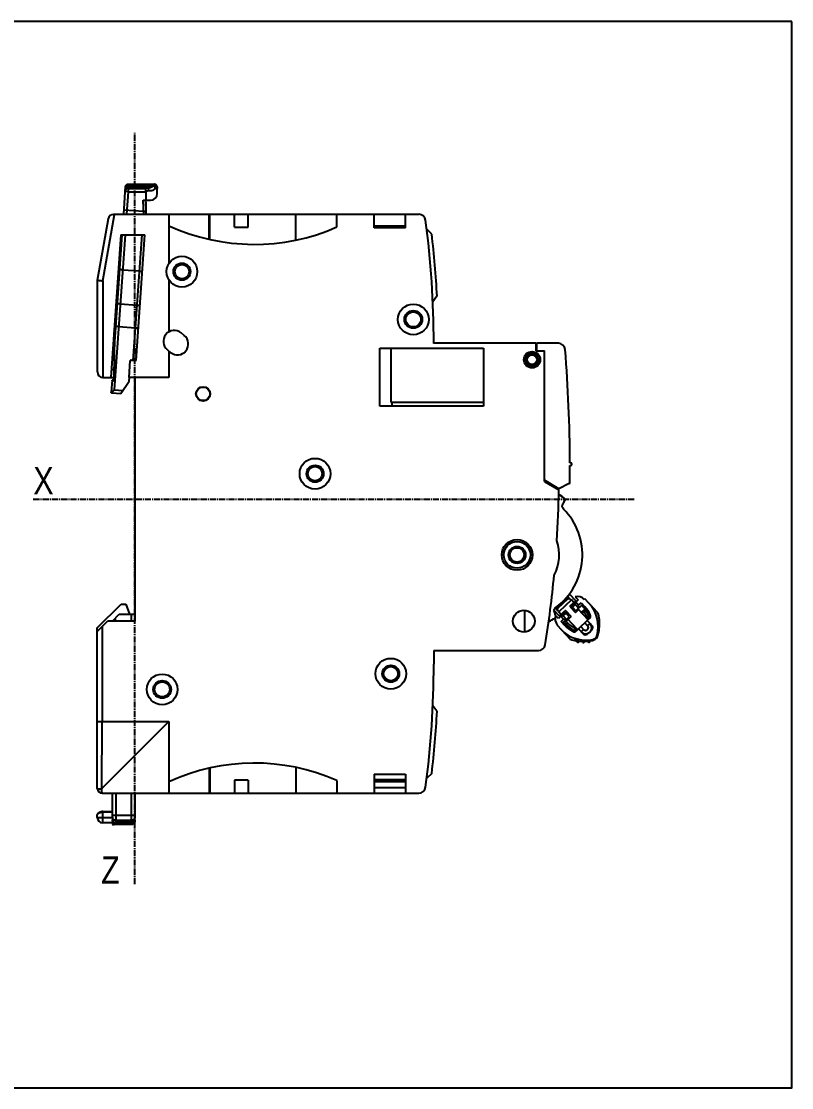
# Model space of a CAD drawing. Extents: x -77 to 255, y -304 to -148.
# Drawn here: x 142.2 to 255, y -304.1 to -147.9 of the extents above; entities that cross this region are included whole.
import ezdxf

# ---------------------------------------------------------------- set-up
doc = ezdxf.new("R2010")
doc.units = 0
doc.header["$LTSCALE"] = 1.21
doc.header["$MEASUREMENT"] = 0
doc.linetypes.add('AXES2', pattern=[1.125, 0.75, -0.125, 0.125, -0.125])
doc.layers.get('0').update_dxf_attribs({"linetype": 'CONTINUOUS'})
doc.layers.add('AXE', color=80, linetype='AXES2')
doc.styles.get("Standard").update_dxf_attribs({"font": 'txt', "width": 0.8})

msp = doc.modelspace()

# ---------------------------------------------------------------- linework, layer by layer
for p, q in [((157.84, -171.8), (157.85, -171.78)), ((157.84, -171.94), (157.85, -171.8)), ((157.85, -171.78), (160.22, -171.78)), ((157.85, -171.8), (160.23, -171.8)), ((160.23, -171.8), (161.68, -171.8)), ((161.68, -171.93), (161.68, -171.8)), ((157.16, -176.2), (157.45, -172.15)), ((157.8, -172.9), (157.4, -172.87)), ((157.8, -172.9), (157.56, -176.2)), ((157.8, -172.41), (160.31, -172.41)), ((157.8, -172.9), (160.42, -172.9)), ((157.81, -172.32), (157.83, -172.03)), ((157.81, -172.33), (157.81, -172.32)), ((157.81, -172.33), (160.46, -172.33)), ((157.83, -171.95), (157.84, -171.94)), ((157.83, -172.03), (157.83, -171.95)), ((157.83, -171.95), (161.49, -171.95)), ((157.83, -172.03), (161.39, -172.03)), ((160.42, -172.9), (160.42, -174.15)), ((160.63, -172.35), (160.55, -172.34)), ((160.55, -172.34), (160.55, -172.34)), ((160.75, -172.36), (160.75, -172.36)), ((162.08, -173.15), (162.08, -172.24)), ((160.02, -174.15), (161.08, -174.15)), ((160.45, -175.72), (160.42, -174.15)), ((154.11, -185.97), (155.82, -176.22)), ((155.69, -176.2), (200.4, -176.2)), ((155.82, -176.22), (155.82, -176.2)), ((157.21, -175.52), (160.05, -175.72)), ((160.05, -175.72), (160.45, -175.72)), ((163.8, -176.2), (163.8, -183.39)), ((169.7, -179.87), (169.7, -176.2)), ((169.8, -179.89), (169.8, -176.2)), ((173.4, -178.1), (173.4, -176.2)), ((175.4, -178.1), (175.4, -176.2)), ((182.4, -179.97), (182.4, -176.2)), ((188.4, -178.05), (188.4, -176.2)), ((193.85, -178.2), (193.85, -176.2)), ((198.45, -178.2), (198.45, -176.2)), ((154.89, -176.87), (153.3, -185.9)), ((193.85, -177.9), (198.45, -177.9)), ((156.76, -179.2), (155.3, -200.1)), ((157.36, -179.2), (155.77, -201.93)), ((155.86, -194.9), (156.95, -179.2)), ((156.76, -179.2), (160.26, -179.2)), ((158.57, -197.6), (159.86, -179.2)), ((158.98, -197.6), (160.26, -179.2)), ((173.4, -178.1), (175.4, -178.1)), ((198.45, -178.2), (193.85, -178.2)), ((202.3, -179.09), (201.56, -178.4)), ((156.83, -181), (156.64, -181)), ((157, -184.33), (159.49, -184.5)), ((163.8, -185.8), (163.8, -193.41)), ((153.3, -185.9), (153.3, -199.29)), ((154.11, -185.97), (154.12, -200.1)), ((203.07, -188.2), (202.46, -189)), ((156.65, -189.31), (159.14, -189.49)), ((156.41, -192.66), (158.91, -192.83)), ((166.04, -193.94), (165.57, -193.57)), ((217.6, -195.1), (202.6, -195.1)), ((217.6, -196.2), (217.6, -195.1)), ((220.85, -195.1), (217.7, -195.1)), ((217.7, -196.2), (217.7, -195.1)), ((163.57, -196.06), (164.04, -196.44)), ((163.8, -196.25), (163.8, -200.1)), ((194.7, -204.3), (194.7, -195.8)), ((194.7, -195.8), (209.9, -195.8)), ((196.3, -195.8), (196.3, -203.7)), ((209.9, -195.8), (209.9, -204.3)), ((217.6, -196.2), (218.8, -196.2)), ((218.8, -215.32), (218.8, -196.2)), ((157.95, -200.1), (158.13, -197.6)), ((158.98, -197.6), (158.13, -197.6)), ((158.28, -197.55), (158.98, -197.6)), ((155.79, -198.87), (155.7, -200.1)), ((154.12, -200.1), (155.77, -200.1)), ((155.46, -200.5), (155.34, -202.26)), ((156.74, -202.46), (157.96, -200.65)), ((158.8, -200.1), (157.95, -200.1)), ((157.96, -200.65), (158, -200.1)), ((158.8, -200.1), (158.8, -235.8)), ((163.8, -200.1), (158.8, -200.1)), ((155.43, -202.36), (155.43, -202.37)), ((155.43, -202.37), (156.74, -202.46)), ((155.77, -201.93), (157.04, -202.02)), ((209.9, -204.3), (194.7, -204.3)), ((196.3, -203.7), (209.9, -203.7)), ((196.5, -204.3), (196.5, -203.7)), ((222.65, -212.6), (222.55, -212.6)), ((222.55, -213), (222.65, -213)), ((220.92, -216.4), (218.8, -215.17)), ((218.8, -215.32), (220.93, -216.55)), ((220.65, -216.39), (220.65, -216.24)), ((222.43, -215.66), (220.92, -216.4)), ((221.87, -217.93), (220.92, -217.2)), ((220.78, -233.92), (222.26, -232.53)), ((222.76, -232.68), (220.91, -234.42)), ((222.26, -232.53), (222.05, -232.3)), ((222.17, -232.14), (222.52, -232.51)), ((222.44, -231.79), (223.4, -232.81)), ((223.13, -233.07), (222.76, -232.68)), ((223.77, -232.69), (222.93, -233.48)), ((223.33, -232.23), (223.77, -232.69)), ((224.67, -232.62), (224.74, -232.55)), ((226.65, -234.58), (224.74, -232.55)), ((153.3, -236.8), (156.8, -233.3)), ((156.8, -233.3), (157.47, -233.3)), ((157.47, -233.3), (158, -234.8)), ((215.9, -234.2), (215.9, -237.4)), ((220.17, -234.2), (221, -235.08)), ((220.44, -233.84), (220.75, -234.18)), ((220.58, -233.71), (220.78, -233.92)), ((221, -235.08), (221.82, -234.31)), ((222.71, -235.11), (221.96, -234.31)), ((222.58, -233.72), (223.34, -234.52)), ((222.59, -233.58), (223.4, -232.81)), ((223.33, -233.37), (222.92, -233.76)), ((223.4, -234.27), (222.92, -233.76)), ((223.34, -234.52), (223.79, -234.1)), ((223.39, -233.46), (223.8, -233.89)), ((223.4, -233.03), (223.81, -233.47)), ((223.4, -234.27), (224.38, -233.34)), ((223.69, -234), (225.2, -235.6)), ((223.8, -233.89), (223.81, -233.47)), ((223.81, -233.47), (224.18, -233.13)), ((224.18, -233.13), (224.74, -233.72)), ((224.21, -234.54), (224.78, -234)), ((224.27, -233.45), (224.63, -233.83)), ((224.31, -234.65), (224.79, -234.19)), ((224.63, -233.83), (224.74, -233.72)), ((153.3, -237.3), (154.8, -235.8)), ((158.8, -235.8), (154.8, -235.8)), ((155.5, -235.8), (156.5, -234.8)), ((155.9, -235.4), (155.9, -235.8)), ((156.5, -234.8), (158.8, -234.8)), ((158.3, -235.8), (158.3, -234.8)), ((220.86, -235.43), (220.42, -234.98)), ((221.69, -234.64), (220.86, -235.43)), ((220.91, -234.42), (221.28, -234.82)), ((221.63, -235.53), (221.22, -235.09)), ((221.27, -235.87), (221.63, -235.53)), ((221.83, -236.47), (221.27, -235.87)), ((221.47, -236.09), (222.46, -235.16)), ((221.98, -234.65), (221.56, -235.04)), ((222.06, -235.54), (221.63, -235.53)), ((222.06, -235.54), (221.64, -235.1)), ((222.71, -235.11), (221.77, -236.01)), ((222.46, -235.16), (221.98, -234.65)), ((221.98, -235.8), (222.26, -236.1)), ((223.67, -237.04), (222.17, -235.44)), ((225.39, -235.42), (223.49, -237.21)), ((225, -235.38), (225.1, -235.28)), ((225.78, -236.43), (225.09, -235.7)), ((153.3, -260.31), (153.3, -236.8)), ((153.99, -236.61), (153.99, -250.5)), ((220.74, -236.33), (220.67, -236.4)), ((220.67, -236.4), (222.58, -238.43)), ((221.94, -236.37), (221.58, -235.99)), ((221.77, -236.01), (222.05, -236.3)), ((221.83, -236.47), (221.94, -236.37)), ((222.05, -236.3), (222.26, -236.1)), ((223.36, -236.92), (223.47, -236.82)), ((223.78, -236.93), (224.47, -237.66)), ((224.15, -236.59), (224.56, -237.03)), ((224.2, -237.37), (224.56, -237.03)), ((225.14, -236.48), (224.73, -236.04)), ((225.14, -236.48), (225.51, -236.14)), ((225.85, -236.86), (225.75, -236.73)), ((222.58, -238.43), (222.84, -238.52)), ((222.84, -238.52), (223.45, -238.67)), ((223.57, -238.81), (223.29, -238.51)), ((223.9, -238.76), (223.87, -238.73)), ((223.9, -238.76), (223.91, -238.75)), ((223.91, -238.75), (224.28, -238.78)), ((224.33, -238.82), (224.2, -238.69)), ((224.37, -238.87), (224.26, -238.75)), ((224.7, -238.82), (224.63, -238.75)), ((224.7, -238.82), (224.72, -238.78)), ((224.72, -238.78), (225.11, -238.75)), ((224.9, -237.76), (224.77, -237.65)), ((225.17, -238.81), (225.07, -238.71)), ((225.1, -238.74), (225.07, -238.71)), ((225.1, -238.74), (225.17, -238.81)), ((225.49, -238.77), (225.41, -238.68)), ((225.49, -238.77), (225.53, -238.69)), ((225.53, -238.69), (225.87, -238.62)), ((225.91, -238.48), (225.87, -238.62)), ((226.51, -237.91), (226.66, -237.88)), ((202.6, -240.1), (217.95, -240.1)), ((202.6, -240.1), (202.6, -242.11)), ((203.07, -249), (202.46, -248.2)), ((153.98, -260.32), (153.99, -250.5)), ((163.8, -250.5), (153.98, -260.32)), ((153.99, -250.5), (163.8, -250.5)), ((163.8, -250.5), (163.8, -261)), ((169.7, -257.34), (169.7, -261)), ((169.8, -257.31), (169.8, -261)), ((182.4, -257.23), (182.4, -261)), ((175.4, -259.1), (173.4, -259.1)), ((173.4, -259.1), (173.4, -261)), ((175.4, -259.1), (175.4, -261)), ((188.4, -259.15), (188.4, -261)), ((193.85, -258.2), (198.45, -258.2)), ((193.85, -258.2), (193.85, -261)), ((193.85, -259), (198.45, -259)), ((193.85, -259.3), (198.45, -259.3)), ((198.45, -258.2), (198.45, -261)), ((202.3, -258.12), (201.56, -258.8)), ((198.45, -260.2), (193.85, -260.2)), ((153.99, -261), (200.4, -261)), ((155.5, -264.52), (155.5, -261)), ((156, -261), (156, -265.41)), ((158.3, -265.03), (158.3, -261)), ((158.8, -261), (158.8, -264.52)), ((154.1, -263.7), (155.5, -263.7)), ((154.1, -265.35), (154.1, -263.7)), ((155.5, -263.8), (154.1, -263.8)), ((153.3, -264.55), (153.3, -264.15)), ((153.3, -264.55), (155.5, -264.55)), ((155.5, -265.35), (154.1, -265.35)), ((155.5, -264.22), (158.8, -264.22)), ((155.5, -264.53), (155.5, -265.48)), ((158.3, -265.56), (155.8, -265.56)), ((158.3, -264.99), (156, -264.99)), ((158.3, -265.03), (156, -265.03)), ((158.3, -265.34), (156, -265.34)), ((158.3, -265.41), (156, -265.41)), ((158.3, -265.59), (158.3, -265.04)), ((158.8, -265.08), (158.8, -264.53)), ((158.3, -265.59), (155.6, -265.59))]:
    msp.add_line(p, q)
msp.add_lwpolyline([(255.04, -147.93), (38.85, -147.93), (38.85, -304.15), (255.04, -304.15)], close=True)
for points in [[(160.75, -172.36), (160.74, -172.36), (160.63, -172.35)], [(226.66, -237.88), (226.83, -237.15), (226.9, -236.38), (226.87, -235.61), (226.73, -234.85), (226.65, -234.58)], [(223.57, -238.81), (223.62, -238.85), (223.68, -238.87), (223.74, -238.87), (223.79, -238.86), (223.85, -238.83), (223.89, -238.78), (223.9, -238.76)], [(224.37, -238.87), (224.42, -238.91), (224.47, -238.93), (224.53, -238.93), (224.59, -238.92), (224.64, -238.89), (224.68, -238.84), (224.7, -238.82)], [(225.17, -238.81), (225.22, -238.85), (225.27, -238.87), (225.33, -238.88), (225.39, -238.86), (225.44, -238.83), (225.48, -238.79), (225.49, -238.77)], [(225.87, -238.62), (226.06, -238.55), (226.27, -238.43), (226.44, -238.27), (226.58, -238.07), (226.66, -237.88)], [(154.1, -263.7), (154, -263.7), (153.86, -263.73), (153.73, -263.77), (153.62, -263.82), (153.53, -263.87), (153.46, -263.93), (153.4, -263.98), (153.35, -264.03), (153.32, -264.08), (153.3, -264.14), (153.3, -264.15)], [(153.4, -263.98), (153.35, -264.03), (153.32, -264.08), (153.3, -264.13), (153.3, -264.15)]]:
    msp.add_lwpolyline(points)
for centre, radius in [((165.7, -184.6), 2.25), ((165.7, -184.6), 1.25), ((165.7, -184.6), 1.05), ((199.6, -191.6), 2.25), ((199.6, -191.6), 1.3), ((199.6, -191.6), 1.1), ((217, -197.5), 1.2), ((217, -197.5), 0.98), ((217, -197.5), 0.832), ((217, -197.5), 0.725), ((168.8, -202.5), 1.05), ((168.8, -202.5), 1), ((185.2, -214.2), 2.25), ((185.2, -214.2), 1.25), ((185.2, -214.2), 1.05), ((214.8, -226.1), 2.25), ((214.8, -226.1), 1.95), ((214.8, -226.1), 1.25), ((214.8, -226.1), 1.05), ((215.8, -235.8), 1.6), ((196.3, -243.5), 2.25), ((162.8, -245.8), 2.25), ((196.3, -243.5), 1.25), ((196.3, -243.5), 1.05), ((162.8, -245.8), 1.3), ((162.8, -245.8), 1.1)]:
    msp.add_circle(centre, radius)
for centre, radius, start, end in [((130.45, -175.45), 30, 6.9882, 7.0426), ((161.08, -173.15), 1, 270, 0), ((130.45, -175.45), 29.6, 359.4864, 2.5309), ((130.45, -175.45), 30, 358.5665, 2.4971), ((155.69, -177.02), 0.815, 90, 170), ((200.4, -177.2), 1, 7.6688, 90), ((176.3, -150.6), 30, 245.3757, 293.7867), ((67.5, -195.1), 135.1, 359.998, 7.6688), ((67.5, -195.1), 135.75, 2.9117, 6.7727), ((156.18, -193.3), 0.4, 117.752, 176), ((164.57, -194.81), 1.6, 51.34, 231.34), ((165.04, -195.19), 1.6, 231.34, 51.34), ((220.85, -196.1), 1, 4.6319, 90), ((6.7, -213.45), 215.85, 0.2256, 4.6319), ((158.27, -197.65), 0.1, 86, 151.7056), ((154.12, -199.29), 0.815, 180, 270), ((155.44, -202.27), 0.1, 176, 266), ((6.7, -213.45), 215.85, 359.4619, 0.1194), ((222.65, -212.8), 0.2, 270, 90), ((218.95, -215.06), 0.3, 239.5189, 294.3427), ((222.34, -215.48), 0.2, 296.36, 359.4619), ((60.95, -213.95), 160, 356.3866, 359.0686), ((214.8, -226.1), 10.8, 49.092, 55.4724), ((214.8, -226.1), 9.57, 306.528, 44.472), ((214.8, -226.1), 6.19, 331.5081, 19.4633), ((60.95, -213.95), 160, 350.8986, 354.5849), ((223.66, -233.57), 1.38, 43.3326, 103.8454), ((221.88, -234.38), 0.1, 43.3326, 133.3326), ((222.66, -233.65), 0.1, 133.3326, 223.3326), ((223.07, -233.62), 0.2, 133.3326, 223.3326), ((223.25, -233.23), 0.2, 133.3326, 211.5804), ((223.61, -233.25), 0.3, 133.3326, 223.3326), ((221.58, -236.71), 4.2, 24.7724, 43.3326), ((221.69, -236.61), 4.2, 24.7724, 43.3326), ((221.44, -236.88), 4.3, 25.6852, 38.6371), ((221.69, -236.61), 5, 344.9207, 43.3326), ((214.8, -226.1), 10.8, 295.499, 301.0803), ((221.74, -235.38), 1.38, 162.8197, 223.3326), ((221.43, -235.31), 0.3, 43.3326, 133.3326), ((221.43, -234.95), 0.2, 55.0849, 133.3326), ((221.83, -234.79), 0.2, 43.3326, 133.3326), ((221.44, -236.88), 4, 23.5775, 38.284), ((225.01, -234.75), 0.25, 29.749, 87.8068), ((224.86, -235.23), 0.5, 324.4101, 25.6852), ((224.94, -235.16), 0.5, 313.3359, 24.7724), ((225.05, -235.06), 0.5, 313.3326, 24.7724), ((224.89, -233.59), 5, 223.3326, 281.7444), ((224.89, -233.59), 4.2, 223.3326, 241.8927), ((225, -233.48), 4.2, 223.3326, 241.8927), ((225.17, -233.35), 4.3, 223.3326, 240.9799), ((225.17, -233.35), 4, 223.3326, 243.0876), ((222.84, -236.79), 0.25, 177.9211, 231.8875), ((223.14, -236.85), 0.5, 241.8927, 313.3326), ((223.25, -236.75), 0.5, 241.8927, 313.3292), ((223.33, -236.67), 0.5, 240.9799, 313.4166), ((224.85, -236.75), 0.9, 223.3326, 305.1395), ((224.85, -236.75), 0.4, 223.3324, 43.3327), ((224.28, -236.13), 1.75, 291.1665, 312.9704), ((224.3, -236.17), 1.7, 313.3326, 335.9524), ((224.85, -236.75), 0.9, 320.5503, 43.3326), ((225.49, -236.7), 0.4, 335.9524, 43.3326), ((224.76, -237.39), 0.4, 223.3325, 291.5327), ((225.74, -237.7), 0.8, 281.7444, 344.9207), ((217.95, -239.1), 1, 270, 350.8986), ((67.5, -242.11), 135.1, 352.3312, 0), ((67.5, -242.11), 135.75, 353.2273, 357.0883), ((176.3, -286.6), 30, 66.2133, 114.6243), ((153.99, -260.31), 0.69, 180, 270), ((200.4, -260), 1, 270, 352.3312), ((154.1, -264.55), 0.8, 180, 270)]:
    msp.add_arc(centre, radius, start, end)
for points, knots in [([(157.45, -172.15), (157.45, -172.11), (157.47, -172.03), (157.53, -171.92), (157.62, -171.84), (157.73, -171.79), (157.81, -171.78), (157.85, -171.78)], [0, 0, 0, 0, 0.1213573, 0.242127, 0.3622015, 0.481529, 0.6001128, 0.6001128, 0.6001128, 0.6001128]), ([(157.45, -172.17), (157.45, -172.13), (157.47, -172.05), (157.53, -171.94), (157.62, -171.86), (157.73, -171.81), (157.81, -171.8), (157.84, -171.8)], [0, 0, 0, 0, 0.1192755, 0.2383024, 0.3572234, 0.4760256, 0.5944932, 0.5944932, 0.5944932, 0.5944932]), ([(162.08, -172.24), (162.08, -172.19), (162.07, -172.1), (162.01, -171.98), (161.92, -171.88), (161.8, -171.82), (161.72, -171.8), (161.68, -171.8)], [0, 0, 0, 0, 0.1368018, 0.2725609, 0.404952, 0.5318093, 0.6505872, 0.6505872, 0.6505872, 0.6505872]), ([(157.8, -172.41), (157.76, -172.41), (157.68, -172.42), (157.58, -172.47), (157.49, -172.55), (157.42, -172.65), (157.41, -172.73), (157.4, -172.77)], [0, 0, 0, 0, 0.1192515, 0.2343815, 0.3509999, 0.4695012, 0.5896017, 0.5896017, 0.5896017, 0.5896017]), ([(157.41, -172.71), (157.41, -172.67), (157.43, -172.59), (157.49, -172.48), (157.58, -172.4), (157.69, -172.35), (157.77, -172.33), (157.81, -172.33)], [0, 0, 0, 0, 0.1222779, 0.2438932, 0.3645851, 0.484238, 0.6034194, 0.6034194, 0.6034194, 0.6034194]), ([(157.43, -172.33), (157.44, -172.29), (157.46, -172.21), (157.52, -172.1), (157.61, -172.02), (157.71, -171.96), (157.79, -171.95), (157.83, -171.95)], [0, 0, 0, 0, 0.1223897, 0.2440576, 0.3647593, 0.4844062, 0.6031185, 0.6031185, 0.6031185, 0.6031185]), ([(157.43, -172.38), (157.43, -172.34), (157.45, -172.27), (157.51, -172.16), (157.6, -172.09), (157.71, -172.04), (157.79, -172.03), (157.83, -172.03)], [0, 0, 0, 0, 0.1161494, 0.2325837, 0.3498185, 0.4678793, 0.5862203, 0.5862203, 0.5862203, 0.5862203]), ([(157.81, -172.33), (157.81, -172.34), (157.8, -172.36), (157.81, -172.39), (157.8, -172.4), (157.8, -172.41)], [0, 0, 0, 0, 0.02585937, 0.05213541, 0.07910622, 0.07910622, 0.07910622, 0.07910622]), ([(157.8, -172.41), (157.8, -172.43), (157.8, -172.47), (157.8, -172.55), (157.8, -172.65), (157.8, -172.77), (157.8, -172.86), (157.8, -172.9)], [0, 0, 0, 0, 0.0486797, 0.1279138, 0.2321574, 0.3541036, 0.485203, 0.485203, 0.485203, 0.485203]), ([(160.48, -172.37), (160.45, -172.37), (160.4, -172.39), (160.34, -172.41), (160.31, -172.41)], [0, 0, 0, 0, 0.0830355, 0.1682958, 0.1682958, 0.1682958, 0.1682958]), ([(160.42, -172.85), (160.43, -172.81), (160.43, -172.74), (160.42, -172.63), (160.39, -172.54), (160.36, -172.47), (160.33, -172.43), (160.31, -172.41)], [0, 0, 0, 0, 0.1148675, 0.2236306, 0.3205471, 0.4016603, 0.4651417, 0.4651417, 0.4651417, 0.4651417]), ([(160.84, -172.74), (160.79, -172.75), (160.7, -172.78), (160.57, -172.82), (160.47, -172.84), (160.42, -172.85)], [0, 0, 0, 0, 0.1369132, 0.279399, 0.4272709, 0.4272709, 0.4272709, 0.4272709]), ([(160.42, -172.9), (160.42, -172.89), (160.42, -172.88), (160.42, -172.87), (160.42, -172.86), (160.42, -172.85)], [0, 0, 0, 0, 0.01562571, 0.03123632, 0.04681658, 0.04681658, 0.04681658, 0.04681658]), ([(160.49, -172.34), (160.5, -172.34), (160.51, -172.34), (160.53, -172.34), (160.54, -172.34), (160.55, -172.34)], [0, 0, 0, 0, 0.02495157, 0.04645381, 0.06089271, 0.06089271, 0.06089271, 0.06089271]), ([(160.7, -172.42), (160.68, -172.4), (160.64, -172.37), (160.58, -172.35), (160.55, -172.34)], [0, 0, 0, 0, 0.0775118, 0.1704635, 0.1704635, 0.1704635, 0.1704635]), ([(160.84, -172.74), (160.84, -172.7), (160.83, -172.63), (160.78, -172.52), (160.74, -172.45), (160.71, -172.42), (160.7, -172.42)], [0, 0, 0, 0, 0.1155353, 0.2280539, 0.3346516, 0.3566645, 0.3566645, 0.3566645, 0.3566645]), ([(161.43, -172.03), (161.39, -172.1), (161.28, -172.23), (161.03, -172.34), (160.85, -172.36), (160.75, -172.36)], [0, 0, 0, 0, 0.2449089, 0.4940743, 0.7912741, 0.7912741, 0.7912741, 0.7912741]), ([(161.79, -172.41), (161.75, -172.48), (161.64, -172.6), (161.42, -172.72), (161.14, -172.77), (160.95, -172.76), (160.84, -172.74)], [0, 0, 0, 0, 0.239661, 0.485758, 0.744409, 1.073437, 1.073437, 1.073437, 1.073437]), ([(161.49, -171.98), (161.47, -171.98), (161.44, -172), (161.41, -172.02), (161.39, -172.03)], [0, 0, 0, 0, 0.0523251, 0.1095242, 0.1095242, 0.1095242, 0.1095242]), ([(161.39, -172.03), (161.39, -172.03), (161.4, -172.03), (161.42, -172.03), (161.43, -172.03), (161.43, -172.03)], [0, 0, 0, 0, 0.01497672, 0.02908118, 0.04247385, 0.04247385, 0.04247385, 0.04247385]), ([(161.79, -172.41), (161.79, -172.37), (161.77, -172.3), (161.72, -172.2), (161.64, -172.12), (161.54, -172.06), (161.47, -172.03), (161.43, -172.03)], [0, 0, 0, 0, 0.1118117, 0.2255317, 0.339691, 0.4525733, 0.5626522, 0.5626522, 0.5626522, 0.5626522]), ([(161.49, -171.95), (161.5, -171.95), (161.51, -171.95), (161.52, -171.95), (161.53, -171.95), (161.53, -171.95)], [0, 0, 0, 0, 0.0124225, 0.02424005, 0.03557556, 0.03557556, 0.03557556, 0.03557556]), ([(161.76, -172.05), (161.76, -172.04), (161.72, -172.01), (161.65, -171.97), (161.57, -171.95), (161.53, -171.95)], [0, 0, 0, 0, 0.0212256, 0.1405196, 0.2585214, 0.2585214, 0.2585214, 0.2585214]), ([(161.68, -171.93), (161.68, -171.95), (161.68, -171.97), (161.67, -171.99), (161.67, -171.99)], [0, 0, 0, 0, 0.04902114, 0.05805748, 0.05805748, 0.05805748, 0.05805748]), ([(161.68, -171.93), (161.72, -171.93), (161.8, -171.95), (161.92, -172), (162.01, -172.08), (162.07, -172.19), (162.08, -172.28), (162.08, -172.32)], [0, 0, 0, 0, 0.1247335, 0.2447172, 0.3661645, 0.4896244, 0.6148191, 0.6148191, 0.6148191, 0.6148191]), ([(161.9, -172.36), (161.9, -172.32), (161.89, -172.23), (161.84, -172.13), (161.79, -172.07), (161.76, -172.05)], [0, 0, 0, 0, 0.1248343, 0.2481324, 0.3483571, 0.3483571, 0.3483571, 0.3483571]), ([(161.9, -172.36), (161.89, -172.36), (161.87, -172.38), (161.83, -172.39), (161.81, -172.4), (161.79, -172.41)], [0, 0, 0, 0, 0.0368866, 0.0765059, 0.1188567, 0.1188567, 0.1188567, 0.1188567]), ([(162.08, -172.32), (162.08, -172.35), (162.08, -172.41), (161.98, -172.43), (161.93, -172.38), (161.9, -172.36)], [0, 0, 0, 0, 0.0872, 0.148012, 0.2647663, 0.2647663, 0.2647663, 0.2647663]), ([(160.05, -175.72), (160.05, -175.79), (160.05, -175.94), (160.05, -176.1), (160.05, -176.19), (160.05, -176.2)], [0, 0, 0, 0, 0.2236275, 0.4352017, 0.4820508, 0.4820508, 0.4820508, 0.4820508]), ([(156.79, -181.54), (156.77, -181.53), (156.71, -181.52), (156.65, -181.5), (156.6, -181.46), (156.61, -181.44)], [0, 0, 0, 0, 0.075243, 0.16707, 0.2139579, 0.2139579, 0.2139579, 0.2139579]), ([(157, -184.33), (156.96, -184.32), (156.88, -184.32), (156.77, -184.31), (156.68, -184.3), (156.64, -184.31), (156.6, -184.3), (156.6, -184.31)], [0, 0, 0, 0, 0.1235886, 0.2351027, 0.3236288, 0.3805222, 0.4003479, 0.4003479, 0.4003479, 0.4003479]), ([(154.11, -185.97), (154.08, -185.98), (154.02, -185.99), (153.92, -185.96), (153.82, -185.95), (153.71, -185.94), (153.6, -185.93), (153.5, -185.92), (153.42, -185.91), (153.36, -185.91), (153.33, -185.89), (153.3, -185.91), (153.3, -185.9)], [0, 0, 0, 0, 0.0872987, 0.1837163, 0.2889573, 0.401858, 0.5158875, 0.6183503, 0.7015336, 0.7628058, 0.8003454, 0.8135038, 0.8135038, 0.8135038, 0.8135038]), ([(159.49, -184.5), (159.53, -184.5), (159.61, -184.51), (159.72, -184.52), (159.81, -184.52), (159.85, -184.54), (159.89, -184.53), (159.89, -184.54)], [0, 0, 0, 0, 0.1235886, 0.2351027, 0.3236288, 0.3805221, 0.400348, 0.400348, 0.400348, 0.400348]), ([(156.65, -189.31), (156.61, -189.31), (156.53, -189.31), (156.42, -189.3), (156.33, -189.29), (156.29, -189.3), (156.25, -189.28), (156.25, -189.29)], [0, 0, 0, 0, 0.1235379, 0.2350374, 0.323551, 0.380401, 0.4000038, 0.4000038, 0.4000038, 0.4000038]), ([(159.14, -189.49), (159.18, -189.49), (159.26, -189.5), (159.37, -189.51), (159.46, -189.51), (159.5, -189.52), (159.54, -189.51), (159.54, -189.52)], [0, 0, 0, 0, 0.1235379, 0.2350374, 0.323551, 0.380401, 0.4000038, 0.4000038, 0.4000038, 0.4000038]), ([(155.86, -192.13), (155.86, -192.14), (155.91, -192.16), (155.97, -192.17), (156.02, -192.18), (156.05, -192.18)], [0, 0, 0, 0, 0.0356022, 0.1239563, 0.1980254, 0.1980254, 0.1980254, 0.1980254]), ([(155.96, -193.44), (155.93, -193.43), (155.88, -193.4), (155.81, -193.36), (155.78, -193.3), (155.78, -193.27)], [0, 0, 0, 0, 0.0727857, 0.1794459, 0.254628, 0.254628, 0.254628, 0.254628]), ([(156.41, -192.66), (156.37, -192.65), (156.29, -192.65), (156.19, -192.64), (156.1, -192.63), (156.05, -192.61), (156.02, -192.61), (156.02, -192.6)], [0, 0, 0, 0, 0.1236004, 0.2351679, 0.323853, 0.3811399, 0.4023205, 0.4023205, 0.4023205, 0.4023205]), ([(158.91, -192.83), (158.95, -192.83), (159.03, -192.84), (159.13, -192.84), (159.23, -192.85), (159.27, -192.84), (159.31, -192.84), (159.31, -192.83)], [0, 0, 0, 0, 0.1236004, 0.2351679, 0.323853, 0.3811399, 0.4023207, 0.4023207, 0.4023207, 0.4023207]), ([(155.65, -195.1), (155.65, -195.09), (155.71, -195.1), (155.77, -195.09), (155.83, -195.09), (155.85, -195.09)], [0, 0, 0, 0, 0.0346343, 0.1231173, 0.2038254, 0.2038254, 0.2038254, 0.2038254]), ([(155.76, -200.61), (155.76, -200.46), (155.77, -200.16), (155.77, -199.73), (155.78, -199.34), (155.79, -198.98), (155.79, -198.65), (155.8, -198.35), (155.8, -198.07), (155.81, -197.81), (155.81, -197.57), (155.81, -197.35), (155.82, -197.15), (155.82, -196.96), (155.82, -196.79), (155.83, -196.63), (155.83, -196.49), (155.83, -196.35), (155.83, -196.23), (155.83, -196.11), (155.84, -196.01), (155.84, -195.91), (155.84, -195.82), (155.84, -195.74), (155.84, -195.66), (155.84, -195.59), (155.85, -195.53), (155.85, -195.47), (155.85, -195.41), (155.85, -195.36), (155.85, -195.31), (155.85, -195.27), (155.85, -195.23), (155.85, -195.19), (155.85, -195.16), (155.85, -195.13), (155.85, -195.1), (155.85, -195.07), (155.85, -195.05), (155.85, -195.03), (155.85, -195.01), (155.85, -194.99), (155.85, -194.97), (155.86, -194.96), (155.86, -194.95), (155.86, -194.93), (155.86, -194.92), (155.86, -194.92), (155.86, -194.91), (155.86, -194.9), (155.86, -194.9)], [0, 0, 0, 0, 0.462972, 0.88822, 1.279036, 1.638374, 1.968905, 2.273045, 2.552992, 2.810741, 3.048109, 3.266758, 3.468218, 3.65388, 3.825016, 3.982792, 4.128272, 4.262437, 4.386175, 4.500311, 4.605609, 4.702762, 4.792408, 4.875124, 4.951437, 5.021829, 5.086749, 5.146608, 5.201787, 5.252637, 5.299482, 5.34262, 5.382326, 5.418854, 5.452435, 5.483282, 5.511593, 5.537547, 5.56131, 5.583033, 5.602854, 5.620894, 5.63726, 5.652048, 5.665325, 5.677118, 5.687407, 5.696089, 5.702865, 5.709014, 5.709014, 5.709014, 5.709014]), ([(155.57, -196.27), (155.57, -196.24), (155.6, -196.18), (155.7, -196.12), (155.78, -196.1), (155.83, -196.09), (155.84, -196.09)], [0, 0, 0, 0, 0.0863294, 0.1945239, 0.3280059, 0.3451105, 0.3451105, 0.3451105, 0.3451105]), ([(155.83, -196.46), (155.82, -196.46), (155.77, -196.45), (155.69, -196.42), (155.6, -196.36), (155.57, -196.3), (155.57, -196.27)], [0, 0, 0, 0, 0.0173787, 0.156977, 0.2648614, 0.342316, 0.342316, 0.342316, 0.342316]), ([(155.51, -197.04), (155.51, -197.06), (155.57, -197.07), (155.64, -197.09), (155.74, -197.1), (155.8, -197.11), (155.82, -197.11)], [0, 0, 0, 0, 0.0374532, 0.1281565, 0.2582068, 0.3140932, 0.3140932, 0.3140932, 0.3140932]), ([(155.78, -198.99), (155.73, -198.98), (155.64, -198.98), (155.51, -198.98), (155.43, -198.99), (155.38, -199), (155.38, -199.01)], [0, 0, 0, 0, 0.1526033, 0.2827704, 0.3712438, 0.4072967, 0.4072967, 0.4072967, 0.4072967]), ([(155.76, -200.5), (155.73, -200.5), (155.67, -200.5), (155.59, -200.5), (155.52, -200.49), (155.49, -200.5), (155.46, -200.5), (155.46, -200.5)], [0, 0, 0, 0, 0.0909885, 0.1740454, 0.2415374, 0.2812499, 0.2955974, 0.2955974, 0.2955974, 0.2955974]), ([(155.76, -200.61), (155.73, -200.61), (155.66, -200.6), (155.58, -200.59), (155.52, -200.59), (155.49, -200.58), (155.46, -200.58), (155.46, -200.57)], [0, 0, 0, 0, 0.0977274, 0.1814838, 0.2458284, 0.28654, 0.3011714, 0.3011714, 0.3011714, 0.3011714]), ([(155.34, -202.25), (155.34, -202.25), (155.35, -202.24), (155.35, -202.24), (155.36, -202.23)], [0, 0, 0, 0, 0.00911775, 0.0269367, 0.0269367, 0.0269367, 0.0269367]), ([(155.37, -202.33), (155.36, -202.32), (155.35, -202.3), (155.34, -202.27), (155.34, -202.26)], [0, 0, 0, 0, 0.03901024, 0.07338738, 0.07338738, 0.07338738, 0.07338738]), ([(155.36, -202.23), (155.37, -202.23), (155.38, -202.21), (155.41, -202.19), (155.45, -202.16), (155.5, -202.13), (155.56, -202.08), (155.62, -202.04), (155.69, -201.99), (155.74, -201.95), (155.77, -201.93)], [0, 0, 0, 0, 0.027612, 0.0656639, 0.1146298, 0.1747813, 0.2457872, 0.3264324, 0.4143435, 0.5066615, 0.5066615, 0.5066615, 0.5066615]), ([(155.43, -202.36), (155.42, -202.36), (155.4, -202.35), (155.38, -202.34), (155.37, -202.33)], [0, 0, 0, 0, 0.03843207, 0.07632568, 0.07632568, 0.07632568, 0.07632568]), ([(155.43, -202.36), (155.44, -202.36), (155.44, -202.35), (155.45, -202.33), (155.47, -202.3), (155.49, -202.27), (155.52, -202.23), (155.56, -202.18), (155.6, -202.13), (155.65, -202.07), (155.71, -202), (155.75, -201.96), (155.77, -201.93)], [0, 0, 0, 0, 0.0123179, 0.0327966, 0.0624393, 0.1019861, 0.1519924, 0.2126676, 0.2837303, 0.3637616, 0.4506842, 0.5420866, 0.5420866, 0.5420866, 0.5420866]), ([(219.47, -215.56), (219.46, -215.57), (219.45, -215.61), (219.44, -215.64), (219.4, -215.67), (219.41, -215.67)], [0, 0, 0, 0, 0.0393563, 0.1042572, 0.1272, 0.1272, 0.1272, 0.1272]), ([(221.87, -217.93), (221.85, -217.97), (221.78, -218.1), (221.62, -218.4), (221.48, -218.67), (221.39, -218.83)], [0, 0, 0, 0, 0.110033, 0.460938, 1.012607, 1.012607, 1.012607, 1.012607]), ([(221.39, -218.83), (221.37, -218.86), (221.36, -218.96), (221.41, -219.1), (221.5, -219.25), (221.58, -219.34), (221.63, -219.39)], [0, 0, 0, 0, 0.1157621, 0.266799, 0.4475445, 0.641026, 0.641026, 0.641026, 0.641026]), ([(222.26, -232.53), (222.27, -232.52), (222.28, -232.51), (222.3, -232.5), (222.33, -232.48), (222.36, -232.48), (222.39, -232.47), (222.42, -232.47), (222.45, -232.48), (222.49, -232.49), (222.51, -232.5), (222.52, -232.51)], [0, 0, 0, 0, 0.0258081, 0.051912, 0.0787925, 0.1071432, 0.1372189, 0.1689893, 0.2024298, 0.237515, 0.2743277, 0.2743277, 0.2743277, 0.2743277]), ([(222.52, -232.51), (222.54, -232.53), (222.6, -232.57), (222.68, -232.62), (222.73, -232.66), (222.76, -232.68)], [0, 0, 0, 0, 0.0982629, 0.1964843, 0.2946652, 0.2946652, 0.2946652, 0.2946652]), ([(220.5, -233.79), (220.44, -233.83), (220.35, -233.91), (220.23, -234.05), (220.17, -234.18), (220.16, -234.27), (220.17, -234.31)], [0, 0, 0, 0, 0.2020448, 0.3776837, 0.5256455, 0.6410522, 0.6410522, 0.6410522, 0.6410522]), ([(220.17, -234.31), (220.24, -234.48), (220.32, -234.71), (220.39, -234.93), (220.41, -234.98)], [0, 0, 0, 0, 0.5516756, 0.7128003, 0.7128003, 0.7128003, 0.7128003]), ([(220.75, -234.18), (220.74, -234.16), (220.73, -234.14), (220.72, -234.11), (220.72, -234.08), (220.72, -234.04), (220.73, -234.01), (220.74, -233.99), (220.75, -233.96), (220.76, -233.94), (220.78, -233.93), (220.78, -233.92)], [0, 0, 0, 0, 0.0368103, 0.0718968, 0.1053386, 0.1371112, 0.1671823, 0.1955303, 0.2224064, 0.2485151, 0.2743277, 0.2743277, 0.2743277, 0.2743277]), ([(220.91, -234.42), (220.89, -234.4), (220.85, -234.34), (220.8, -234.26), (220.77, -234.2), (220.75, -234.18)], [0, 0, 0, 0, 0.0981809, 0.1964023, 0.2946652, 0.2946652, 0.2946652, 0.2946652]), ([(225.35, -235.33), (225.32, -235.33), (225.27, -235.31), (225.18, -235.3), (225.13, -235.28), (225.1, -235.28)], [0, 0, 0, 0, 0.0855679, 0.1702085, 0.2539186, 0.2539186, 0.2539186, 0.2539186]), ([(225.39, -234.95), (225.4, -234.93), (225.43, -234.91), (225.45, -234.89), (225.46, -234.87)], [0, 0, 0, 0, 0.0505252, 0.1012093, 0.1012093, 0.1012093, 0.1012093]), ([(222.94, -237.25), (222.95, -237.24), (222.98, -237.22), (223, -237.2), (223.02, -237.19)], [0, 0, 0, 0, 0.0506824, 0.101206, 0.101206, 0.101206, 0.101206]), ([(223.4, -237.17), (223.4, -237.14), (223.39, -237.09), (223.38, -237), (223.37, -236.95), (223.36, -236.92)], [0, 0, 0, 0, 0.0845024, 0.1691419, 0.2539186, 0.2539186, 0.2539186, 0.2539186]), ([(223.87, -238.73), (223.86, -238.73), (223.85, -238.72), (223.83, -238.71), (223.81, -238.7), (223.78, -238.69), (223.76, -238.68), (223.74, -238.67), (223.71, -238.66), (223.69, -238.65), (223.67, -238.64), (223.65, -238.63), (223.63, -238.62), (223.61, -238.61), (223.59, -238.6), (223.57, -238.59), (223.55, -238.59), (223.54, -238.58), (223.52, -238.57), (223.5, -238.56), (223.49, -238.56), (223.48, -238.55), (223.47, -238.54), (223.45, -238.54), (223.44, -238.53), (223.43, -238.53), (223.42, -238.52), (223.41, -238.52), (223.4, -238.51), (223.4, -238.51), (223.39, -238.5), (223.38, -238.5), (223.37, -238.5), (223.37, -238.49), (223.36, -238.49), (223.35, -238.49), (223.35, -238.48), (223.34, -238.48), (223.34, -238.48), (223.33, -238.48), (223.33, -238.48), (223.33, -238.47), (223.32, -238.47), (223.32, -238.47), (223.31, -238.47), (223.31, -238.47), (223.31, -238.47), (223.3, -238.46), (223.3, -238.46), (223.3, -238.46), (223.29, -238.46), (223.29, -238.46), (223.29, -238.46), (223.28, -238.46), (223.28, -238.46), (223.28, -238.45), (223.28, -238.45), (223.27, -238.45), (223.27, -238.45), (223.27, -238.45), (223.27, -238.45), (223.27, -238.45), (223.26, -238.45), (223.26, -238.45), (223.26, -238.45), (223.26, -238.45), (223.26, -238.45), (223.26, -238.46), (223.26, -238.46), (223.26, -238.46), (223.26, -238.46), (223.26, -238.46), (223.26, -238.46), (223.26, -238.46), (223.26, -238.47), (223.26, -238.47), (223.26, -238.47), (223.26, -238.47), (223.27, -238.48), (223.27, -238.48), (223.27, -238.48), (223.27, -238.49), (223.28, -238.49), (223.28, -238.49), (223.28, -238.5), (223.29, -238.5), (223.29, -238.51), (223.29, -238.51)], [0, 0, 0, 0, 0.0208591, 0.0440156, 0.0686803, 0.0942402, 0.1202148, 0.1462132, 0.1719788, 0.1972863, 0.2219637, 0.2458787, 0.2689142, 0.2910137, 0.3121637, 0.3323814, 0.3516585, 0.3699912, 0.3873957, 0.4038971, 0.419522, 0.4343018, 0.4482699, 0.4614608, 0.4739103, 0.4856547, 0.4967304, 0.5071731, 0.5170165, 0.5262902, 0.5350295, 0.5432689, 0.5510387, 0.558368, 0.5652847, 0.5718152, 0.5779848, 0.5838163, 0.5893314, 0.594554, 0.5995065, 0.6042077, 0.6086761, 0.6129297, 0.6169862, 0.6208631, 0.6245764, 0.6281454, 0.6315928, 0.6349383, 0.6382019, 0.6414135, 0.6446144, 0.6477883, 0.6509567, 0.6541631, 0.6574255, 0.6603601, 0.6628686, 0.6649648, 0.6667483, 0.6682961, 0.669662, 0.670881, 0.6719791, 0.6738968, 0.6755935, 0.677281, 0.6792015, 0.6803248, 0.68159, 0.683021, 0.6846404, 0.6864706, 0.6885327, 0.6908502, 0.6934493, 0.6963516, 0.6995809, 0.7031637, 0.7071275, 0.7114991, 0.716307, 0.721583, 0.7273592, 0.733665, 0.7405327, 0.7405327, 0.7405327, 0.7405327]), ([(223.29, -238.51), (223.32, -238.53), (223.36, -238.58), (223.4, -238.62), (223.46, -238.69), (223.41, -238.63), (223.4, -238.62), (223.39, -238.61)], [0, 0, 0, 0, 0.1082297, 0.1836119, 0.2233419, 0.2629588, 0.3079555, 0.3079555, 0.3079555, 0.3079555]), ([(223.44, -238.67), (223.43, -238.68), (223.42, -238.63), (223.4, -238.62), (223.39, -238.61)], [0, 0, 0, 0, 0.03961688, 0.08461354, 0.08461354, 0.08461354, 0.08461354]), ([(224.63, -238.75), (224.63, -238.75), (224.62, -238.75), (224.6, -238.74), (224.58, -238.74), (224.57, -238.73), (224.55, -238.73), (224.53, -238.72), (224.52, -238.72), (224.5, -238.72), (224.49, -238.71), (224.48, -238.71), (224.46, -238.7), (224.45, -238.7), (224.44, -238.69), (224.42, -238.69), (224.41, -238.69), (224.4, -238.68), (224.39, -238.68), (224.38, -238.68), (224.37, -238.68), (224.36, -238.67), (224.36, -238.67), (224.35, -238.67), (224.34, -238.67), (224.33, -238.66), (224.33, -238.66), (224.32, -238.66), (224.31, -238.66), (224.31, -238.66), (224.3, -238.66), (224.3, -238.65), (224.29, -238.65), (224.28, -238.65), (224.28, -238.65), (224.28, -238.65), (224.27, -238.65), (224.27, -238.65), (224.26, -238.65), (224.26, -238.65), (224.25, -238.64), (224.25, -238.64), (224.25, -238.64), (224.24, -238.64), (224.24, -238.64), (224.24, -238.64), (224.23, -238.64), (224.23, -238.64), (224.22, -238.64), (224.22, -238.64), (224.22, -238.64), (224.21, -238.64), (224.21, -238.64), (224.21, -238.64), (224.21, -238.64), (224.2, -238.64), (224.2, -238.64), (224.2, -238.64), (224.2, -238.64), (224.19, -238.64), (224.19, -238.64), (224.19, -238.64), (224.19, -238.64), (224.19, -238.64), (224.19, -238.64), (224.19, -238.64), (224.19, -238.64), (224.18, -238.64), (224.18, -238.65), (224.18, -238.65), (224.18, -238.65), (224.18, -238.65), (224.18, -238.65), (224.18, -238.65), (224.18, -238.65), (224.18, -238.66), (224.18, -238.66), (224.18, -238.66), (224.18, -238.66), (224.19, -238.67), (224.19, -238.67), (224.19, -238.67), (224.19, -238.68), (224.19, -238.68), (224.2, -238.68), (224.2, -238.69), (224.2, -238.69), (224.2, -238.69)], [0, 0, 0, 0, 0.0172721, 0.0347673, 0.0522805, 0.0696532, 0.0867588, 0.1034917, 0.1197934, 0.1356117, 0.1509041, 0.1656327, 0.1797711, 0.1933229, 0.2063136, 0.2187485, 0.2306266, 0.2419587, 0.2527601, 0.263046, 0.2728339, 0.2821428, 0.2909927, 0.2994039, 0.3073972, 0.3149935, 0.3222132, 0.329077, 0.3356047, 0.3418161, 0.3477306, 0.353367, 0.3587421, 0.3638805, 0.3688024, 0.3735238, 0.3780616, 0.3824327, 0.3866522, 0.3907381, 0.3947106, 0.3985891, 0.4023941, 0.4061486, 0.4098829, 0.4136412, 0.4174718, 0.4213107, 0.4252046, 0.4290512, 0.4328461, 0.4363597, 0.4395569, 0.4423886, 0.4449448, 0.447291, 0.4494663, 0.4515003, 0.4534165, 0.4552315, 0.4569559, 0.4585989, 0.4601685, 0.461672, 0.463117, 0.464514, 0.4658754, 0.4672135, 0.4685443, 0.4698866, 0.4712624, 0.4726966, 0.4742158, 0.4758478, 0.4776209, 0.4795639, 0.4817033, 0.4840683, 0.4866923, 0.4896004, 0.4928192, 0.4963756, 0.5002997, 0.5046197, 0.5093597, 0.5145454, 0.5201996, 0.5201996, 0.5201996, 0.5201996]), ([(224.2, -238.69), (224.22, -238.71), (224.24, -238.72), (224.25, -238.74), (224.26, -238.75)], [0, 0, 0, 0, 0.06670927, 0.07514091, 0.07514091, 0.07514091, 0.07514091]), ([(225.41, -238.68), (225.41, -238.68), (225.4, -238.68), (225.39, -238.67), (225.37, -238.67), (225.36, -238.67), (225.35, -238.67), (225.34, -238.67), (225.33, -238.67), (225.32, -238.66), (225.31, -238.66), (225.3, -238.66), (225.29, -238.66), (225.28, -238.66), (225.27, -238.66), (225.26, -238.66), (225.26, -238.66), (225.25, -238.66), (225.24, -238.66), (225.23, -238.66), (225.23, -238.65), (225.22, -238.65), (225.21, -238.65), (225.21, -238.65), (225.2, -238.65), (225.2, -238.65), (225.19, -238.65), (225.19, -238.65), (225.18, -238.65), (225.18, -238.65), (225.17, -238.65), (225.17, -238.65), (225.16, -238.65), (225.16, -238.65), (225.16, -238.65), (225.15, -238.65), (225.15, -238.65), (225.14, -238.65), (225.14, -238.65), (225.14, -238.65), (225.13, -238.65), (225.13, -238.65), (225.13, -238.65), (225.12, -238.65), (225.12, -238.65), (225.11, -238.65), (225.11, -238.65), (225.11, -238.65), (225.1, -238.65), (225.1, -238.65), (225.1, -238.65), (225.09, -238.65), (225.09, -238.66), (225.09, -238.66), (225.09, -238.66), (225.08, -238.66), (225.08, -238.66), (225.08, -238.66), (225.08, -238.66), (225.08, -238.66), (225.07, -238.66), (225.07, -238.66), (225.07, -238.66), (225.07, -238.66), (225.07, -238.66), (225.07, -238.67), (225.06, -238.67), (225.06, -238.67), (225.06, -238.67), (225.06, -238.67), (225.06, -238.67), (225.06, -238.67), (225.06, -238.68), (225.06, -238.68), (225.06, -238.68), (225.06, -238.68), (225.06, -238.68), (225.06, -238.69), (225.06, -238.69), (225.06, -238.69), (225.06, -238.69), (225.06, -238.7), (225.06, -238.7), (225.07, -238.7), (225.07, -238.71), (225.07, -238.71), (225.07, -238.71)], [0, 0, 0, 0, 0.0124946, 0.0248159, 0.0369074, 0.0487275, 0.0602431, 0.0714304, 0.0822664, 0.0927426, 0.1028583, 0.1126017, 0.1219759, 0.1309946, 0.1396635, 0.1479897, 0.1559819, 0.1636482, 0.1709976, 0.1780403, 0.1847872, 0.1912501, 0.1974409, 0.2033711, 0.2090519, 0.2145011, 0.2197338, 0.2247629, 0.229602, 0.2342646, 0.2387619, 0.2431095, 0.2473241, 0.2514214, 0.255417, 0.2593264, 0.2631711, 0.2669761, 0.2707694, 0.274583, 0.278467, 0.2824918, 0.286595, 0.2907712, 0.2948691, 0.2988504, 0.302608, 0.3061235, 0.3093507, 0.3123359, 0.3151427, 0.3178127, 0.3203727, 0.3228437, 0.3252407, 0.3275744, 0.3298546, 0.3320886, 0.3342787, 0.3364275, 0.3385369, 0.3406075, 0.3426415, 0.3446405, 0.3466044, 0.3485334, 0.3504293, 0.3522951, 0.3541355, 0.3559615, 0.3577841, 0.3596162, 0.361475, 0.363381, 0.3653579, 0.3674321, 0.3696334, 0.3719921, 0.3745368, 0.3772969, 0.3803011, 0.3835764, 0.3871479, 0.3910369, 0.3952639, 0.3998455, 0.3998455, 0.3998455, 0.3998455]), ([(225.41, -238.68), (225.44, -238.68), (225.46, -238.7), (225.53, -238.68), (225.53, -238.69)], [0, 0, 0, 0, 0.0928306, 0.1226346, 0.1226346, 0.1226346, 0.1226346]), ([(153.3, -250.49), (153.3, -250.5), (153.37, -250.48), (153.44, -250.5), (153.6, -250.5), (153.78, -250.5), (153.92, -250.5), (153.99, -250.5)], [0, 0, 0, 0, 0.0340909, 0.1321615, 0.28461, 0.476792, 0.6903107, 0.6903107, 0.6903107, 0.6903107]), ([(153.98, -260.32), (153.96, -260.34), (153.93, -260.37), (153.84, -260.41), (153.74, -260.43), (153.62, -260.43), (153.51, -260.41), (153.42, -260.38), (153.37, -260.36), (153.33, -260.34), (153.32, -260.33), (153.31, -260.32), (153.3, -260.31), (153.3, -260.31)], [0, 0, 0, 0, 0.067769, 0.1353706, 0.2686278, 0.3906108, 0.4982266, 0.5885261, 0.6587597, 0.6856003, 0.7061754, 0.7196785, 0.7252429, 0.7252429, 0.7252429, 0.7252429]), ([(153.99, -261), (153.99, -260.99), (153.99, -260.96), (153.99, -260.9), (153.98, -260.8), (153.98, -260.66), (153.98, -260.52), (153.98, -260.41), (153.98, -260.35), (153.98, -260.32)], [0, 0, 0, 0, 0.0423422, 0.084685, 0.1693712, 0.3387414, 0.5081116, 0.5927979, 0.6774748, 0.6774748, 0.6774748, 0.6774748]), ([(154.1, -263.8), (154.04, -263.8), (153.91, -263.81), (153.72, -263.86), (153.56, -263.93), (153.43, -264.01), (153.34, -264.08), (153.3, -264.13), (153.3, -264.15)], [0, 0, 0, 0, 0.1909983, 0.3926997, 0.5678217, 0.7241219, 0.8430664, 0.9092594, 0.9092594, 0.9092594, 0.9092594]), ([(156, -265.03), (155.95, -265.03), (155.87, -265.01), (155.75, -264.96), (155.64, -264.88), (155.56, -264.78), (155.51, -264.66), (155.5, -264.57), (155.5, -264.53)], [0, 0, 0, 0, 0.1249234, 0.2550471, 0.3861096, 0.5181014, 0.6508773, 0.7772924, 0.7772924, 0.7772924, 0.7772924]), ([(156, -264.99), (155.96, -264.99), (155.87, -264.98), (155.75, -264.93), (155.65, -264.86), (155.57, -264.76), (155.52, -264.64), (155.5, -264.56), (155.5, -264.53)], [0, 0, 0, 0, 0.1301658, 0.255477, 0.382215, 0.5111255, 0.640803, 0.7528262, 0.7528262, 0.7528262, 0.7528262]), ([(156, -265.41), (155.96, -265.41), (155.87, -265.4), (155.75, -265.35), (155.64, -265.27), (155.56, -265.16), (155.51, -265.04), (155.5, -264.95), (155.5, -264.91)], [0, 0, 0, 0, 0.1298492, 0.2601805, 0.3913291, 0.5224165, 0.6536506, 0.78407, 0.78407, 0.78407, 0.78407]), ([(155.5, -264.91), (155.51, -264.93), (155.52, -265), (155.56, -265.1), (155.64, -265.2), (155.75, -265.28), (155.87, -265.33), (155.96, -265.34), (156, -265.34)], [0, 0, 0, 0, 0.0760497, 0.2030079, 0.33062, 0.459069, 0.5881554, 0.7173283, 0.7173283, 0.7173283, 0.7173283]), ([(155.5, -265.4), (155.5, -265.4), (155.51, -265.42), (155.54, -265.46), (155.58, -265.49), (155.64, -265.53), (155.72, -265.56), (155.77, -265.56), (155.8, -265.56)], [0, 0, 0, 0, 0.0216723, 0.0644219, 0.1230197, 0.1953235, 0.2747055, 0.3618003, 0.3618003, 0.3618003, 0.3618003]), ([(155.5, -265.48), (155.5, -265.5), (155.51, -265.52), (155.53, -265.56), (155.56, -265.58), (155.59, -265.59), (155.6, -265.59)], [0, 0, 0, 0, 0.0426265, 0.0827115, 0.1211529, 0.1599065, 0.1599065, 0.1599065, 0.1599065]), ([(155.6, -265.59), (155.62, -265.58), (155.67, -265.58), (155.73, -265.57), (155.78, -265.57), (155.8, -265.56)], [0, 0, 0, 0, 0.0669759, 0.1340739, 0.2013105, 0.2013105, 0.2013105, 0.2013105]), ([(155.8, -265.56), (155.81, -265.52), (155.83, -265.46), (155.86, -265.41), (155.87, -265.39)], [0, 0, 0, 0, 0.130289, 0.1866467, 0.1866467, 0.1866467, 0.1866467]), ([(158.8, -264.53), (158.8, -264.56), (158.79, -264.64), (158.74, -264.75), (158.66, -264.85), (158.56, -264.93), (158.44, -264.98), (158.35, -264.99), (158.3, -264.99)], [0, 0, 0, 0, 0.1071128, 0.2299391, 0.3556751, 0.4854208, 0.6176314, 0.7527948, 0.7527948, 0.7527948, 0.7527948]), ([(158.3, -265.34), (158.34, -265.34), (158.43, -265.33), (158.55, -265.28), (158.66, -265.2), (158.74, -265.1), (158.79, -264.98), (158.8, -264.9), (158.8, -264.86)], [0, 0, 0, 0, 0.1291504, 0.2582347, 0.3866937, 0.5143115, 0.6412908, 0.7681469, 0.7681469, 0.7681469, 0.7681469]), ([(158.8, -264.9), (158.8, -264.95), (158.79, -265.04), (158.74, -265.16), (158.66, -265.27), (158.55, -265.35), (158.43, -265.4), (158.34, -265.41), (158.3, -265.41)], [0, 0, 0, 0, 0.1335063, 0.2663827, 0.3984178, 0.5294929, 0.6596161, 0.7888975, 0.7888975, 0.7888975, 0.7888975]), ([(158.3, -265.56), (158.34, -265.56), (158.43, -265.55), (158.55, -265.5), (158.66, -265.42), (158.74, -265.32), (158.79, -265.2), (158.8, -265.11), (158.8, -265.07)], [0, 0, 0, 0, 0.1292151, 0.258812, 0.3885724, 0.5184114, 0.648387, 0.7786625, 0.7786625, 0.7786625, 0.7786625]), ([(158.8, -265.08), (158.8, -265.13), (158.79, -265.22), (158.74, -265.34), (158.66, -265.44), (158.55, -265.52), (158.43, -265.57), (158.34, -265.59), (158.3, -265.59)], [0, 0, 0, 0, 0.1324762, 0.2644148, 0.3957231, 0.5263583, 0.6563041, 0.7855621, 0.7855621, 0.7855621, 0.7855621]), ([(158.31, -265.03), (158.35, -265.03), (158.43, -265.01), (158.55, -264.96), (158.66, -264.88), (158.74, -264.78), (158.79, -264.66), (158.8, -264.57), (158.8, -264.53)], [0, 0, 0, 0, 0.1249232, 0.2550456, 0.3861051, 0.518095, 0.6508712, 0.7772927, 0.7772927, 0.7772927, 0.7772927])]:
    msp.add_open_spline(points, degree=3, knots=knots)
for points in [[(160.46, -172.33), (160.47, -172.33), (160.48, -172.33), (160.49, -172.34)], [(160.55, -172.34), (160.52, -172.35), (160.5, -172.36), (160.48, -172.37)], [(160.55, -172.34), (160.55, -172.34), (160.55, -172.34), (160.55, -172.34)], [(161.53, -171.95), (161.52, -171.96), (161.5, -171.97), (161.49, -171.98)], [(155.34, -202.26), (155.34, -202.26), (155.34, -202.26), (155.34, -202.25)], [(225.46, -234.87), (225.47, -234.86), (225.48, -234.85), (225.49, -234.84)], [(222.9, -237.28), (222.92, -237.27), (222.93, -237.26), (222.94, -237.25)], [(222.9, -237.29), (222.9, -237.29), (222.9, -237.29), (222.9, -237.28)], [(223.87, -238.73), (223.88, -238.74), (223.89, -238.74), (223.9, -238.74)], [(224.63, -238.75), (224.66, -238.76), (224.71, -238.8), (224.71, -238.78)], [(225.1, -238.74), (225.1, -238.74), (225.1, -238.74), (225.11, -238.75)], [(155.5, -264.52), (155.5, -264.52), (155.5, -264.51), (155.5, -264.51)], [(155.5, -264.53), (155.5, -264.52), (155.5, -264.52), (155.5, -264.52)], [(155.5, -264.53), (155.5, -264.52), (155.5, -264.52), (155.5, -264.52)], [(155.5, -264.86), (155.5, -264.87), (155.5, -264.89), (155.5, -264.91)], [(156, -265.03), (156, -265.03), (156, -265.03), (156, -265.03)], [(158.3, -265.03), (158.3, -265.03), (158.3, -265.03), (158.31, -265.03)], [(158.8, -264.51), (158.8, -264.51), (158.8, -264.52), (158.8, -264.52)], [(158.8, -264.53), (158.8, -264.52), (158.8, -264.52), (158.8, -264.52)], [(158.8, -264.52), (158.8, -264.52), (158.8, -264.52), (158.8, -264.53)]]:
    msp.add_open_spline(points, degree=3)
at = {"layer": 'AXE'}
for p, q in [((158.8, -274.33), (158.8, -164.24)), ((143.92, -217.95), (232, -217.95))]:
    msp.add_line(p, q, dxfattribs=at)

# ---------------------------------------------------------------- texts
at = {"layer": 'AXE', "char_height": 4, "width": 3.0661, "attachment_point": 1}
for s, insert in [('{\\fArial|b0|i0|c0|p34;X}', (143.92, -213.22)), ('{\\fArial|b0|i0|c0|p34;Z}', (153.86, -270.27))]:
    msp.add_mtext(s, dxfattribs=dict(at, insert=insert))

doc.saveas('drawing.dxf')
